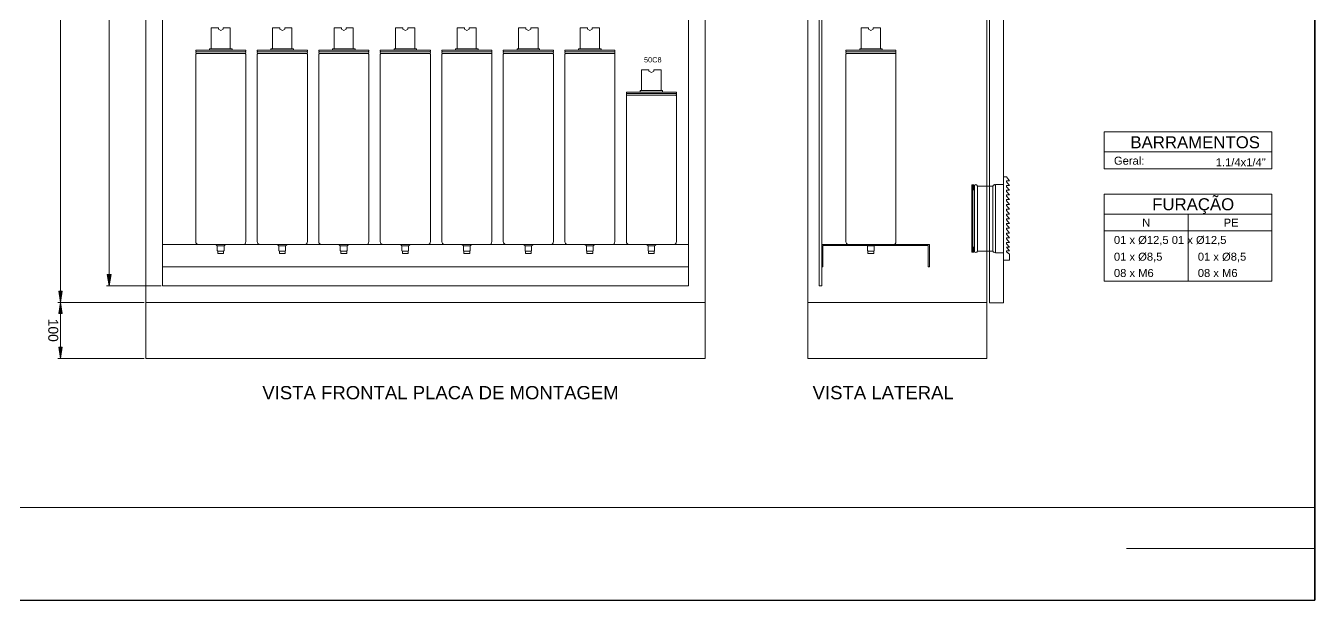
# Model space of a CAD drawing. Header units: millimetres. Extents: x 1004 to 59588, y 686 to 38112.
# Drawn here: x 17035 to 19613, y 921 to 2071 of the extents above; entities that cross this region are included whole.
import ezdxf

# ---------------------------------------------------------------- set-up
doc = ezdxf.new("R2010")
doc.units = ezdxf.units.MM
doc.layers.add('PDF14_Geometry', color=7, linetype='Continuous')
doc.layers.add('PDF14_Text', color=7, linetype='Continuous')
doc.styles.add('PDF Arial', font='arial.ttf')

msp = doc.modelspace()

# ---------------------------------------------------------------- hatches: boundary and pattern name
at = {"layer": 'PDF14_Geometry', "transparency": 33554559}
for points in [[(17197.9, 1572.81), (17205.55, 1572.81), (17202.02, 1550.46), (17202.02, 1550.46)], [(17100.84, 1539.28), (17107.9, 1539.28), (17104.37, 1516.93), (17104.37, 1516.93)], [(17100.84, 1494.58), (17107.9, 1494.58), (17104.37, 1516.93), (17104.37, 1516.93)], [(17100.84, 1427.52), (17107.9, 1427.52), (17104.37, 1405.17), (17104.37, 1405.17)]]:
    msp.add_hatch(color=256, dxfattribs=at).paths.add_polyline_path(points)

# ---------------------------------------------------------------- linework, layer by layer
at = {"layer": 'PDF14_Geometry', "lineweight": 25}
for points in [[(19612.02, 3680.46), (15597.32, 3680.46), (15597.32, 921.05), (19612.02, 921.05)], [(19612.02, 921.05), (19612.02, 3680.46)]]:
    msp.add_lwpolyline(points, close=True, dxfattribs=at)
at = {"layer": 'PDF14_Geometry', "lineweight": 0}
for points in [[(17104.37, 3171.64), (17104.37, 1539.28)], [(17274.96, 1706.93), (17274.96, 1516.93), (17274.96, 3193.99), (18393.2, 3193.99), (18393.2, 1516.93), (17274.96, 1516.93), (18393.2, 1516.93), (17274.96, 1516.93), (17274.96, 3193.99), (18393.2, 3193.99), (18393.2, 1516.93), (18393.2, 1405.17), (17274.96, 1405.17), (17274.96, 1516.93), (17274.96, 1405.17)], [(17202.02, 3138.11), (17202.02, 1572.81)], [(17405.55, 2024.58), (17405.55, 2066.93), (17420.26, 2066.93), (17420.26, 2063.99), (17424.96, 2061.05), (17429.67, 2063.99), (17429.67, 2066.93), (17443.79, 2066.93), (17443.79, 2024.58)], [(17528.49, 2024.58), (17528.49, 2066.93), (17543.2, 2066.93), (17543.2, 2063.99), (17547.9, 2061.05), (17552.61, 2063.99), (17552.61, 2066.93), (17566.73, 2066.93), (17566.73, 2024.58)], [(17651.43, 2024.58), (17651.43, 2066.93), (17666.14, 2066.93), (17666.14, 2063.99), (17670.84, 2061.05), (17675.55, 2063.99), (17675.55, 2066.93), (17689.67, 2066.93), (17689.67, 2024.58)], [(17774.37, 2024.58), (17774.37, 2066.93), (17789.08, 2066.93), (17789.08, 2063.99), (17793.79, 2061.05), (17798.49, 2063.99), (17798.49, 2066.93), (17812.61, 2066.93), (17812.61, 2024.58)], [(17897.32, 2024.58), (17897.32, 2066.93), (17912.02, 2066.93), (17912.02, 2063.99), (17916.73, 2061.05), (17921.43, 2063.99), (17921.43, 2066.93), (17935.55, 2066.93), (17935.55, 2024.58)], [(18020.26, 2024.58), (18020.26, 2066.93), (18034.96, 2066.93), (18034.96, 2063.99), (18039.67, 2061.05), (18044.37, 2063.99), (18044.37, 2066.93), (18059.08, 2066.93), (18059.08, 2024.58)], [(18143.2, 2024.58), (18143.2, 2066.93), (18157.9, 2066.93), (18157.9, 2063.99), (18162.61, 2061.05), (18167.32, 2063.99), (18167.32, 2066.93), (18182.02, 2066.93), (18182.02, 2024.58)], [(18704.96, 2024.58), (18704.96, 2066.93), (18719.67, 2066.93), (18719.67, 2063.99), (18724.37, 2061.05), (18729.08, 2063.99), (18729.08, 2066.93), (18743.79, 2066.93), (18743.79, 2024.58)], [(17374.96, 2021.05), (17374.96, 2019.87)], [(17374.96, 2017.52), (17374.96, 2016.34)], [(17374.96, 2013.99), (17374.96, 1638.7)], [(17376.14, 2022.23), (17473.79, 2022.23)], [(17376.14, 2015.17), (17473.79, 2015.17)], [(17402.02, 2022.23), (17402.02, 2024.58), (17447.32, 2024.58), (17447.32, 2022.23)], [(17473.79, 2022.23), (17473.79, 2022.23)], [(17473.79, 2018.7), (17473.79, 2018.7)], [(17473.79, 2015.17), (17473.79, 2015.17)], [(17474.96, 2021.05), (17474.96, 2019.87)], [(17474.96, 2017.52), (17474.96, 2016.34)], [(17474.96, 2013.99), (17474.96, 1638.7)], [(17497.9, 2021.05), (17497.9, 2019.87)], [(17497.9, 2017.52), (17497.9, 2016.34)], [(17497.9, 2013.99), (17497.9, 1638.7)], [(17499.08, 2022.23), (17596.73, 2022.23)], [(17499.08, 2015.17), (17596.73, 2015.17)], [(17524.96, 2022.23), (17524.96, 2024.58), (17570.26, 2024.58), (17570.26, 2022.23)], [(17596.73, 2022.23), (17596.73, 2022.23)], [(17596.73, 2018.7), (17596.73, 2018.7)], [(17596.73, 2015.17), (17596.73, 2015.17)], [(17597.9, 2021.05), (17597.9, 2019.87)], [(17597.9, 2017.52), (17597.9, 2016.34)], [(17597.9, 2013.99), (17597.9, 1638.7)], [(17620.84, 2021.05), (17620.84, 2019.87)], [(17620.84, 2017.52), (17620.84, 2016.34)], [(17620.84, 2013.99), (17620.84, 1638.7)], [(17622.02, 2022.23), (17719.67, 2022.23)], [(17622.02, 2015.17), (17719.67, 2015.17)], [(17647.9, 2022.23), (17647.9, 2024.58), (17693.2, 2024.58), (17693.2, 2022.23)], [(17719.67, 2022.23), (17719.67, 2022.23)], [(17719.67, 2018.7), (17719.67, 2018.7)], [(17719.67, 2015.17), (17719.67, 2015.17)], [(17720.84, 2021.05), (17720.84, 2019.87)], [(17720.84, 2017.52), (17720.84, 2016.34)], [(17720.84, 2013.99), (17720.84, 1638.7)], [(17743.79, 2021.05), (17743.79, 2019.87)], [(17743.79, 2017.52), (17743.79, 2016.34)], [(17743.79, 2013.99), (17743.79, 1638.7)], [(17744.96, 2022.23), (17842.61, 2022.23)], [(17744.96, 2015.17), (17842.61, 2015.17)], [(17771.43, 2022.23), (17771.43, 2024.58), (17816.14, 2024.58), (17816.14, 2022.23)], [(17842.61, 2022.23), (17842.61, 2022.23)], [(17842.61, 2018.7), (17842.61, 2018.7)], [(17842.61, 2015.17), (17842.61, 2015.17)], [(17843.79, 2021.05), (17843.79, 2019.87)], [(17843.79, 2017.52), (17843.79, 2016.34)], [(17843.79, 2013.99), (17843.79, 1638.7)], [(17866.73, 2021.05), (17866.73, 2019.87)], [(17866.73, 2017.52), (17866.73, 2016.34)], [(17866.73, 2013.99), (17866.73, 1638.7)], [(17867.9, 2022.23), (17965.55, 2022.23)], [(17867.9, 2015.17), (17965.55, 2015.17)], [(17894.37, 2022.23), (17894.37, 2024.58), (17939.08, 2024.58), (17939.08, 2022.23)], [(17965.55, 2022.23), (17965.55, 2022.23)], [(17965.55, 2018.7), (17965.55, 2018.7)], [(17965.55, 2015.17), (17965.55, 2015.17)], [(17966.73, 2021.05), (17966.73, 2019.87)], [(17966.73, 2017.52), (17966.73, 2016.34)], [(17966.73, 2013.99), (17966.73, 1638.7)], [(17989.67, 2021.05), (17989.67, 2019.87)], [(17989.67, 2017.52), (17989.67, 2016.34)], [(17989.67, 2013.99), (17989.67, 1638.7)], [(17990.84, 2022.23), (18088.49, 2022.23)], [(17990.84, 2015.17), (18088.49, 2015.17)], [(18017.32, 2022.23), (18017.32, 2024.58), (18062.02, 2024.58), (18062.02, 2022.23)], [(18088.49, 2022.23), (18088.49, 2022.23)], [(18088.49, 2018.7), (18088.49, 2018.7)], [(18088.49, 2015.17), (18088.49, 2015.17)], [(18089.67, 2021.05), (18089.67, 2019.87)], [(18089.67, 2017.52), (18089.67, 2016.34)], [(18089.67, 2013.99), (18089.67, 1638.7)], [(18112.61, 2021.05), (18112.61, 2019.87)], [(18112.61, 2017.52), (18112.61, 2016.34)], [(18112.61, 2013.99), (18112.61, 1638.7)], [(18113.79, 2022.23), (18211.43, 2022.23)], [(18113.79, 2015.17), (18211.43, 2015.17)], [(18140.26, 2022.23), (18140.26, 2024.58), (18184.96, 2024.58), (18184.96, 2022.23)], [(18211.43, 2022.23), (18211.43, 2022.23)], [(18211.43, 2018.7), (18211.43, 2018.7)], [(18211.43, 2015.17), (18211.43, 2015.17)], [(18212.61, 2021.05), (18212.61, 2019.87)], [(18212.61, 2017.52), (18212.61, 2016.34)], [(18212.61, 2013.99), (18212.61, 1638.7)], [(18674.37, 2021.05), (18674.37, 2019.87)], [(18674.37, 2017.52), (18674.37, 2016.34)], [(18674.37, 2013.99), (18674.37, 1638.7)], [(18675.55, 2022.23), (18773.2, 2022.23)], [(18675.55, 2015.17), (18773.2, 2015.17)], [(18702.02, 2022.23), (18702.02, 2024.58), (18746.73, 2024.58), (18746.73, 2022.23)], [(18773.2, 2022.23), (18773.2, 2022.23)], [(18773.2, 2018.7), (18773.2, 2018.7)], [(18773.2, 2015.17), (18773.2, 2015.17)], [(18774.37, 2021.05), (18774.37, 2019.87)], [(18774.37, 2017.52), (18774.37, 2016.34)], [(18774.37, 2013.99), (18774.37, 1638.7)], [(18266.14, 1941.05), (18266.14, 1982.81), (18280.84, 1982.81), (18280.84, 1979.87), (18285.55, 1977.52), (18290.26, 1979.87), (18290.26, 1982.81), (18304.96, 1982.81), (18304.96, 1941.05)], [(18235.55, 1936.93), (18235.55, 1935.75)], [(18235.55, 1933.99), (18235.55, 1932.81)], [(18236.73, 1938.11), (18334.37, 1938.11)], [(18263.2, 1938.11), (18263.2, 1941.05), (18307.9, 1941.05), (18307.9, 1938.11)], [(18334.37, 1938.11), (18334.37, 1938.11)], [(18334.37, 1935.17), (18334.37, 1935.17)], [(18335.55, 1936.93), (18335.55, 1935.75)], [(18335.55, 1933.99), (18335.55, 1932.81)], [(18235.55, 1930.46), (18235.55, 1638.7)], [(18236.73, 1931.64), (18334.37, 1931.64)], [(18334.37, 1931.64), (18334.37, 1931.64)], [(18335.55, 1930.46), (18335.55, 1638.7)], [(19526.14, 1818.11), (19526.14, 1858.7), (19190.84, 1858.7), (19190.84, 1818.11), (19190.84, 1784.58)], [(18989.67, 1616.34), (18973.79, 1616.34), (18973.79, 1753.4), (18989.67, 1753.4)], [(18973.79, 1753.4), (18973.79, 1752.23)], [(18931.43, 1749.87), (18931.43, 1619.87)], [(18931.43, 1749.87), (18931.43, 1749.87)], [(18968.49, 1749.87), (18968.49, 1749.87)], [(19526.14, 1693.99), (19190.84, 1693.99), (19190.84, 1733.99), (19526.14, 1733.99), (19526.14, 1693.99), (19526.14, 1559.28)], [(19190.84, 1660.46), (19190.84, 1693.99), (19190.84, 1559.28), (19190.84, 1593.4), (19190.84, 1660.46), (19358.49, 1660.46), (19526.14, 1660.46)], [(17308.49, 1632.81), (18359.67, 1632.81)], [(17380.26, 1632.81), (17469.67, 1632.81)], [(17414.96, 1632.81), (17417.9, 1630.46)], [(17431.43, 1621.05), (17431.43, 1630.46), (17417.9, 1630.46), (17417.9, 1621.05)], [(17431.43, 1630.46), (17434.37, 1632.81)], [(17474.96, 1638.7), (17474.96, 1638.7)], [(17503.2, 1632.81), (17592.61, 1632.81)], [(17537.9, 1632.81), (17540.84, 1630.46)], [(17554.37, 1621.05), (17554.37, 1630.46), (17540.84, 1630.46), (17540.84, 1621.05)], [(17554.37, 1630.46), (17557.9, 1632.81)], [(17597.9, 1638.7), (17597.9, 1638.7)], [(17626.14, 1632.81), (17715.55, 1632.81)], [(17660.84, 1632.81), (17663.79, 1630.46)], [(17677.32, 1621.05), (17677.32, 1630.46), (17663.79, 1630.46), (17663.79, 1621.05)], [(17677.32, 1630.46), (17680.84, 1632.81)], [(17720.84, 1638.7), (17720.84, 1638.7)], [(17749.08, 1632.81), (17838.49, 1632.81)], [(17749.08, 1632.81), (17749.08, 1632.81)], [(17783.79, 1632.81), (17786.73, 1630.46)], [(17800.26, 1621.05), (17800.26, 1630.46), (17786.73, 1630.46), (17786.73, 1621.05)], [(17800.26, 1630.46), (17803.79, 1632.81)], [(17843.79, 1638.7), (17843.79, 1638.7)], [(17872.02, 1632.81), (17961.43, 1632.81)], [(17872.02, 1632.81), (17872.02, 1632.81)], [(17906.73, 1632.81), (17910.26, 1630.46)], [(17923.2, 1621.05), (17923.2, 1630.46), (17910.26, 1630.46), (17910.26, 1621.05)], [(17923.2, 1630.46), (17926.73, 1632.81)], [(17966.73, 1638.7), (17966.73, 1638.7)], [(17994.96, 1632.81), (18084.37, 1632.81)], [(17994.96, 1632.81), (17994.96, 1632.81)], [(18029.67, 1632.81), (18033.2, 1630.46)], [(18046.14, 1621.05), (18046.14, 1630.46), (18033.2, 1630.46), (18033.2, 1621.05)], [(18046.14, 1630.46), (18049.67, 1632.81)], [(18089.67, 1638.7), (18089.67, 1638.7)], [(18117.9, 1632.81), (18207.32, 1632.81)], [(18117.9, 1632.81), (18117.9, 1632.81)], [(18152.61, 1632.81), (18156.14, 1630.46)], [(18169.08, 1621.05), (18169.08, 1630.46), (18156.14, 1630.46), (18156.14, 1621.05)], [(18169.08, 1630.46), (18172.61, 1632.81)], [(18212.61, 1638.7), (18212.61, 1638.7)], [(18240.84, 1632.81), (18330.26, 1632.81)], [(18240.84, 1632.81), (18240.84, 1632.81)], [(18275.55, 1632.81), (18279.08, 1630.46)], [(18292.02, 1621.05), (18292.02, 1630.46), (18279.08, 1630.46), (18279.08, 1621.05)], [(18292.02, 1630.46), (18295.55, 1632.81)], [(18335.55, 1638.7), (18335.55, 1638.7)], [(18679.67, 1632.81), (18769.08, 1632.81)], [(18679.67, 1632.81), (18679.67, 1632.81)], [(18714.37, 1632.81), (18717.9, 1630.46)], [(18730.84, 1621.05), (18730.84, 1630.46), (18717.9, 1630.46), (18717.9, 1621.05)], [(18727.9, 1632.81), (18817.32, 1632.81)], [(18730.84, 1630.46), (18734.37, 1632.81)], [(18774.37, 1638.7), (18774.37, 1638.7)], [(17553.2, 1619.87), (17542.02, 1619.87), (17542.02, 1615.17), (17553.79, 1615.17), (17553.79, 1619.87)], [(17676.14, 1619.87), (17664.96, 1619.87), (17664.96, 1615.17), (17676.73, 1615.17), (17676.73, 1619.87)], [(17799.08, 1619.87), (17787.9, 1619.87), (17787.9, 1615.17), (17799.67, 1615.17), (17799.67, 1619.87)], [(17922.02, 1619.87), (17910.84, 1619.87), (17910.84, 1615.17), (17922.61, 1615.17), (17922.61, 1619.87)], [(18044.96, 1619.87), (18033.79, 1619.87), (18033.79, 1615.17), (18045.55, 1615.17), (18045.55, 1619.87)], [(18167.9, 1619.87), (18156.73, 1619.87), (18156.73, 1615.17), (18168.49, 1615.17), (18168.49, 1619.87)], [(18279.67, 1619.87), (18279.67, 1615.17), (18291.43, 1615.17), (18291.43, 1619.87), (18280.26, 1619.87)], [(18729.67, 1619.87), (18718.49, 1619.87), (18718.49, 1615.17), (18730.26, 1615.17), (18730.26, 1619.87)], [(17308.49, 1588.11), (18359.67, 1588.11)], [(17196.14, 1550.46), (17305.55, 1550.46)], [(17104.37, 1494.58), (17104.37, 1427.52)], [(17099.08, 1405.17), (17272.02, 1405.17)]]:
    msp.add_lwpolyline(points, dxfattribs=at)
for points in [[(18956.14, 3193.99), (18598.49, 3193.99), (18598.49, 1516.93), (18956.14, 1516.93)], [(18989.67, 3193.99), (18961.43, 3193.99), (18961.43, 1516.34), (18989.67, 1516.34)], [(17308.49, 1550.46), (17308.49, 3160.46), (18359.67, 3160.46), (18359.67, 1550.46)], [(18626.14, 1550.46), (18626.14, 3160.46), (18620.84, 3160.46), (18620.84, 1550.46)], [(17473.79, 2018.7), (17376.14, 2018.7)], [(17596.73, 2018.7), (17499.08, 2018.7)], [(17719.67, 2018.7), (17622.02, 2018.7)], [(17842.61, 2018.7), (17744.96, 2018.7)], [(17965.55, 2018.7), (17867.9, 2018.7)], [(18088.49, 2018.7), (17990.84, 2018.7)], [(18211.43, 2018.7), (18113.79, 2018.7)], [(18773.2, 2018.7), (18675.55, 2018.7)], [(18334.37, 1935.17), (18236.73, 1935.17)], [(19190.84, 1784.58), (19526.14, 1784.58), (19526.14, 1818.11), (19190.84, 1818.11)], [(18995.55, 1663.4), (19001.43, 1655.75), (18995.55, 1655.75), (18995.55, 1653.99), (19001.43, 1646.34), (18995.55, 1646.34), (18995.55, 1644.58), (19001.43, 1636.93), (18995.55, 1636.93), (18995.55, 1634.58), (19001.43, 1627.52), (18995.55, 1627.52), (19001.43, 1620.46), (18995.55, 1620.46), (18995.55, 1618.11), (19001.43, 1613.4), (19001.43, 1601.64), (18989.67, 1601.64), (18989.67, 1768.11), (18995.55, 1768.11), (19001.43, 1760.46), (18995.55, 1760.46), (18995.55, 1758.11), (19001.43, 1751.05), (18995.55, 1751.05), (18995.55, 1748.7), (19001.43, 1741.64), (18995.55, 1741.64), (18995.55, 1739.28), (19001.43, 1732.23), (18995.55, 1732.23), (18995.55, 1729.87), (19001.43, 1722.81), (18995.55, 1722.81), (18995.55, 1720.46), (19001.43, 1712.81), (18995.55, 1712.81), (18995.55, 1711.05), (19001.43, 1703.4), (18995.55, 1703.4), (18995.55, 1701.05), (19001.43, 1693.99), (18995.55, 1693.99), (18995.55, 1691.64), (19001.43, 1684.58), (18995.55, 1684.58), (18995.55, 1682.23), (19001.43, 1675.17), (18995.55, 1675.17), (18995.55, 1672.81), (19001.43, 1665.75), (18995.55, 1665.75)], [(18926.14, 1617.52), (18927.9, 1617.52), (18927.9, 1752.23), (18926.14, 1752.23)], [(18928.49, 1742.23), (18930.26, 1742.23), (18930.26, 1752.23), (18928.49, 1752.23)], [(18968.49, 1619.87), (18937.32, 1619.87), (18937.32, 1749.87), (18968.49, 1749.87)], [(19190.84, 1559.28), (19358.49, 1559.28), (19358.49, 1693.99), (19190.84, 1693.99)], [(19358.49, 1559.28), (19526.14, 1559.28), (19526.14, 1693.99), (19358.49, 1693.99)], [(18628.49, 1588.11), (18626.14, 1588.11), (18626.14, 1632.81), (18841.43, 1632.81), (18841.43, 1588.11), (18839.08, 1588.11), (18839.08, 1631.05), (18628.49, 1631.05)], [(18928.49, 1617.52), (18930.26, 1617.52), (18930.26, 1627.52), (18928.49, 1627.52)], [(17430.26, 1615.17), (17430.26, 1619.87), (17419.08, 1619.87), (17419.08, 1615.17)], [(17202.02, 1550.46), (17197.9, 1572.81), (17205.55, 1572.81)], [(17104.37, 1516.93), (17100.84, 1539.28), (17107.9, 1539.28)], [(17272.02, 1516.93), (17099.08, 1516.93)], [(17100.84, 1494.58), (17107.9, 1494.58), (17104.37, 1516.93)], [(18956.14, 1405.17), (18598.49, 1405.17), (18598.49, 1516.93), (18956.14, 1516.93)], [(17104.37, 1405.17), (17100.84, 1427.52), (17107.9, 1427.52)]]:
    msp.add_lwpolyline(points, close=True, dxfattribs=at)
at = {"layer": 'PDF14_Geometry', "lineweight": 9}
for points in [[(15597.32, 1106.34), (19612.61, 1106.34)], [(19235.55, 1024.58), (19610.84, 1024.58)]]:
    msp.add_lwpolyline(points, dxfattribs=at)
at = {"layer": 'PDF14_Geometry', "lineweight": 25}
msp.add_lwpolyline([(15597.32, 921.05), (19612.02, 921.05)], dxfattribs=at)
msp.add_lwpolyline([(15597.32, 921.05), (19612.02, 921.05)], dxfattribs=at)
at = {"layer": 'PDF14_Geometry', "lineweight": 0}
for points in [[(17376.14, 2022.23), (17375.55, 2022.23), (17374.96, 2021.64), (17374.96, 2021.05)], [(17374.96, 2019.87), (17374.96, 2019.28), (17375.55, 2018.7), (17376.14, 2018.7)], [(17376.14, 2018.7), (17375.55, 2018.7), (17374.96, 2018.11), (17374.96, 2017.52)], [(17374.96, 2016.34), (17374.96, 2015.75), (17375.55, 2015.17), (17376.14, 2015.17)], [(17376.14, 2015.17), (17375.55, 2015.17), (17374.96, 2014.58), (17374.96, 2013.99)], [(17474.96, 2021.05), (17474.96, 2021.64), (17474.37, 2022.23), (17473.79, 2022.23)], [(17473.79, 2018.7), (17474.37, 2018.7), (17474.96, 2019.28), (17474.96, 2019.87)], [(17474.96, 2017.52), (17474.96, 2018.11), (17474.37, 2018.7), (17473.79, 2018.7)], [(17473.79, 2015.17), (17474.37, 2015.17), (17474.96, 2015.75), (17474.96, 2016.34)], [(17474.96, 2013.99), (17474.96, 2014.58), (17474.37, 2015.17), (17473.79, 2015.17)], [(17499.08, 2022.23), (17498.49, 2022.23), (17497.9, 2021.64), (17497.9, 2021.05)], [(17497.9, 2019.87), (17497.9, 2019.28), (17498.49, 2018.7), (17499.08, 2018.7)], [(17499.08, 2018.7), (17498.49, 2018.7), (17497.9, 2018.11), (17497.9, 2017.52)], [(17497.9, 2016.34), (17497.9, 2015.75), (17498.49, 2015.17), (17499.08, 2015.17)], [(17499.08, 2015.17), (17498.49, 2015.17), (17497.9, 2014.58), (17497.9, 2013.99)], [(17597.9, 2021.05), (17597.9, 2021.64), (17597.32, 2022.23), (17596.73, 2022.23)], [(17596.73, 2018.7), (17597.32, 2018.7), (17597.9, 2019.28), (17597.9, 2019.87)], [(17597.9, 2017.52), (17597.9, 2018.11), (17597.32, 2018.7), (17596.73, 2018.7)], [(17596.73, 2015.17), (17597.32, 2015.17), (17597.9, 2015.75), (17597.9, 2016.34)], [(17597.9, 2013.99), (17597.9, 2014.58), (17597.32, 2015.17), (17596.73, 2015.17)], [(17622.02, 2022.23), (17621.43, 2022.23), (17620.84, 2021.64), (17620.84, 2021.05)], [(17620.84, 2019.87), (17620.84, 2019.28), (17621.43, 2018.7), (17622.02, 2018.7)], [(17622.02, 2018.7), (17621.43, 2018.7), (17620.84, 2018.11), (17620.84, 2017.52)], [(17620.84, 2016.34), (17620.84, 2015.75), (17621.43, 2015.17), (17622.02, 2015.17)], [(17622.02, 2015.17), (17621.43, 2015.17), (17620.84, 2014.58), (17620.84, 2013.99)], [(17720.84, 2021.05), (17720.84, 2021.64), (17720.26, 2022.23), (17719.67, 2022.23)], [(17719.67, 2018.7), (17720.26, 2018.7), (17720.84, 2019.28), (17720.84, 2019.87)], [(17720.84, 2017.52), (17720.84, 2018.11), (17720.26, 2018.7), (17719.67, 2018.7)], [(17719.67, 2015.17), (17720.26, 2015.17), (17720.84, 2015.75), (17720.84, 2016.34)], [(17720.84, 2013.99), (17720.84, 2014.58), (17720.26, 2015.17), (17719.67, 2015.17)], [(17744.96, 2022.23), (17744.37, 2022.23), (17743.79, 2021.64), (17743.79, 2021.05)], [(17743.79, 2019.87), (17743.79, 2019.28), (17744.37, 2018.7), (17744.96, 2018.7)], [(17744.96, 2018.7), (17744.37, 2018.7), (17743.79, 2018.11), (17743.79, 2017.52)], [(17743.79, 2016.34), (17743.79, 2015.75), (17744.37, 2015.17), (17744.96, 2015.17)], [(17744.96, 2015.17), (17744.37, 2015.17), (17743.79, 2014.58), (17743.79, 2013.99)], [(17843.79, 2021.05), (17843.79, 2021.64), (17843.2, 2022.23), (17842.61, 2022.23)], [(17842.61, 2018.7), (17843.2, 2018.7), (17843.79, 2019.28), (17843.79, 2019.87)], [(17843.79, 2017.52), (17843.79, 2018.11), (17843.2, 2018.7), (17842.61, 2018.7)], [(17842.61, 2015.17), (17843.2, 2015.17), (17843.79, 2015.75), (17843.79, 2016.34)], [(17843.79, 2013.99), (17843.79, 2014.58), (17843.2, 2015.17), (17842.61, 2015.17)], [(17867.9, 2022.23), (17867.32, 2022.23), (17866.73, 2021.64), (17866.73, 2021.05)], [(17866.73, 2019.87), (17866.73, 2019.28), (17867.32, 2018.7), (17867.9, 2018.7)], [(17867.9, 2018.7), (17867.32, 2018.7), (17866.73, 2018.11), (17866.73, 2017.52)], [(17866.73, 2016.34), (17866.73, 2015.75), (17867.32, 2015.17), (17867.9, 2015.17)], [(17867.9, 2015.17), (17867.32, 2015.17), (17866.73, 2014.58), (17866.73, 2013.99)], [(17966.73, 2021.05), (17966.73, 2021.64), (17966.14, 2022.23), (17965.55, 2022.23)], [(17965.55, 2018.7), (17966.14, 2018.7), (17966.73, 2019.28), (17966.73, 2019.87)], [(17966.73, 2017.52), (17966.73, 2018.11), (17966.14, 2018.7), (17965.55, 2018.7)], [(17965.55, 2015.17), (17966.14, 2015.17), (17966.73, 2015.75), (17966.73, 2016.34)], [(17966.73, 2013.99), (17966.73, 2014.58), (17966.14, 2015.17), (17965.55, 2015.17)], [(17990.84, 2022.23), (17990.26, 2022.23), (17989.67, 2021.64), (17989.67, 2021.05)], [(17989.67, 2019.87), (17989.67, 2019.28), (17990.26, 2018.7), (17990.84, 2018.7)], [(17990.84, 2018.7), (17990.26, 2018.7), (17989.67, 2018.11), (17989.67, 2017.52)], [(17989.67, 2016.34), (17989.67, 2015.75), (17990.26, 2015.17), (17990.84, 2015.17)], [(17990.84, 2015.17), (17990.26, 2015.17), (17989.67, 2014.58), (17989.67, 2013.99)], [(18089.67, 2021.05), (18089.67, 2021.64), (18089.08, 2022.23), (18088.49, 2022.23)], [(18088.49, 2018.7), (18089.08, 2018.7), (18089.67, 2019.28), (18089.67, 2019.87)], [(18089.67, 2017.52), (18089.67, 2018.11), (18089.08, 2018.7), (18088.49, 2018.7)], [(18088.49, 2015.17), (18089.08, 2015.17), (18089.67, 2015.75), (18089.67, 2016.34)], [(18089.67, 2013.99), (18089.67, 2014.58), (18089.08, 2015.17), (18088.49, 2015.17)], [(18113.79, 2022.23), (18113.2, 2022.23), (18112.61, 2021.64), (18112.61, 2021.05)], [(18112.61, 2019.87), (18112.61, 2019.28), (18113.2, 2018.7), (18113.79, 2018.7)], [(18113.79, 2018.7), (18113.2, 2018.7), (18112.61, 2018.11), (18112.61, 2017.52)], [(18112.61, 2016.34), (18112.61, 2015.75), (18113.2, 2015.17), (18113.79, 2015.17)], [(18113.79, 2015.17), (18113.2, 2015.17), (18112.61, 2014.58), (18112.61, 2013.99)], [(18212.61, 2021.05), (18212.61, 2021.64), (18212.02, 2022.23), (18211.43, 2022.23)], [(18211.43, 2018.7), (18212.02, 2018.7), (18212.61, 2019.28), (18212.61, 2019.87)], [(18212.61, 2017.52), (18212.61, 2018.11), (18212.02, 2018.7), (18211.43, 2018.7)], [(18211.43, 2015.17), (18212.02, 2015.17), (18212.61, 2015.75), (18212.61, 2016.34)], [(18212.61, 2013.99), (18212.61, 2014.58), (18212.02, 2015.17), (18211.43, 2015.17)], [(18675.55, 2022.23), (18674.96, 2022.23), (18674.37, 2021.64), (18674.37, 2021.05)], [(18674.37, 2019.87), (18674.37, 2019.28), (18674.96, 2018.7), (18675.55, 2018.7)], [(18675.55, 2018.7), (18674.96, 2018.7), (18674.37, 2018.11), (18674.37, 2017.52)], [(18674.37, 2016.34), (18674.37, 2015.75), (18674.96, 2015.17), (18675.55, 2015.17)], [(18675.55, 2015.17), (18674.96, 2015.17), (18674.37, 2014.58), (18674.37, 2013.99)], [(18774.37, 2021.05), (18774.37, 2021.64), (18773.79, 2022.23), (18773.2, 2022.23)], [(18773.2, 2018.7), (18773.79, 2018.7), (18774.37, 2019.28), (18774.37, 2019.87)], [(18774.37, 2017.52), (18774.37, 2018.11), (18773.79, 2018.7), (18773.2, 2018.7)], [(18773.2, 2015.17), (18773.79, 2015.17), (18774.37, 2015.75), (18774.37, 2016.34)], [(18774.37, 2013.99), (18774.37, 2014.58), (18773.79, 2015.17), (18773.2, 2015.17)], [(18236.73, 1938.11), (18236.14, 1938.11), (18235.55, 1937.52), (18235.55, 1936.93)], [(18235.55, 1935.75), (18235.55, 1935.17), (18236.14, 1935.17), (18236.73, 1935.17)], [(18236.73, 1935.17), (18236.14, 1935.17), (18235.55, 1934.58), (18235.55, 1933.99)], [(18335.55, 1936.93), (18335.55, 1937.52), (18334.96, 1938.11), (18334.37, 1938.11)], [(18334.37, 1935.17), (18334.96, 1935.17), (18335.55, 1935.17), (18335.55, 1935.75)], [(18335.55, 1933.99), (18335.55, 1934.58), (18334.96, 1935.17), (18334.37, 1935.17)], [(18235.55, 1932.81), (18235.55, 1932.23), (18236.14, 1931.64), (18236.73, 1931.64)], [(18236.73, 1931.64), (18236.14, 1931.64), (18235.55, 1931.05), (18235.55, 1930.46)], [(18334.37, 1931.64), (18334.96, 1931.64), (18335.55, 1932.23), (18335.55, 1932.81)], [(18335.55, 1930.46), (18335.55, 1931.05), (18334.96, 1931.64), (18334.37, 1931.64)], [(18934.37, 1752.81), (18932.61, 1752.81), (18931.43, 1751.64), (18931.43, 1749.87)], [(18937.32, 1749.87), (18937.32, 1751.64), (18936.14, 1752.81), (18934.37, 1752.81)], [(18971.43, 1752.81), (18969.67, 1752.81), (18968.49, 1751.64), (18968.49, 1749.87)], [(18973.79, 1749.87), (18973.79, 1751.64), (18972.61, 1752.81), (18971.43, 1752.81)], [(17374.96, 1638.7), (17374.37, 1635.75), (17376.73, 1633.4), (17379.67, 1632.81)], [(17379.67, 1632.81), (17380.26, 1632.81), (17380.26, 1632.81), (17380.26, 1632.81)], [(17469.67, 1632.81), (17472.61, 1632.81), (17474.96, 1635.75), (17474.96, 1638.7)], [(17497.9, 1638.7), (17497.9, 1635.75), (17499.67, 1633.4), (17502.61, 1632.81)], [(17502.61, 1632.81), (17503.2, 1632.81), (17503.2, 1632.81), (17503.2, 1632.81)], [(17592.61, 1632.81), (17595.55, 1632.81), (17597.9, 1635.75), (17597.9, 1638.7)], [(17620.84, 1638.7), (17620.84, 1635.75), (17622.61, 1633.4), (17625.55, 1632.81)], [(17625.55, 1632.81), (17626.14, 1632.81), (17626.14, 1632.81), (17626.14, 1632.81)], [(17715.55, 1632.81), (17718.49, 1632.81), (17720.84, 1635.75), (17720.84, 1638.7)], [(17743.79, 1638.7), (17743.79, 1635.75), (17745.55, 1633.4), (17749.08, 1632.81)], [(17838.49, 1632.81), (17841.43, 1632.81), (17843.79, 1635.75), (17843.79, 1638.7)], [(17866.73, 1638.7), (17866.73, 1635.75), (17869.08, 1633.4), (17872.02, 1632.81)], [(17961.43, 1632.81), (17964.37, 1632.81), (17966.73, 1635.75), (17966.73, 1638.7)], [(17989.67, 1638.7), (17989.67, 1635.75), (17992.02, 1633.4), (17994.96, 1632.81)], [(18084.37, 1632.81), (18087.32, 1632.81), (18089.67, 1635.75), (18089.67, 1638.7)], [(18112.61, 1638.7), (18112.61, 1635.75), (18114.96, 1633.4), (18117.9, 1632.81)], [(18207.32, 1632.81), (18210.26, 1632.81), (18212.61, 1635.75), (18212.61, 1638.7)], [(18235.55, 1638.7), (18235.55, 1635.75), (18237.9, 1633.4), (18240.84, 1632.81)], [(18330.26, 1632.81), (18333.2, 1632.81), (18335.55, 1635.75), (18335.55, 1638.7)], [(18674.37, 1638.7), (18674.37, 1635.75), (18676.73, 1633.4), (18679.67, 1632.81)], [(18769.08, 1632.81), (18772.02, 1632.81), (18774.37, 1635.75), (18774.37, 1638.7)], [(17417.9, 1621.05), (17417.9, 1620.46), (17418.49, 1619.87), (17419.08, 1619.87)], [(17430.26, 1619.87), (17430.84, 1619.87), (17431.43, 1620.46), (17431.43, 1621.05)], [(17540.84, 1621.05), (17540.84, 1620.46), (17541.43, 1619.87), (17542.02, 1619.87)], [(17553.2, 1619.87), (17553.79, 1619.87), (17554.37, 1620.46), (17554.37, 1621.05)], [(17663.79, 1621.05), (17663.79, 1620.46), (17664.37, 1619.87), (17664.96, 1619.87)], [(17676.14, 1619.87), (17676.73, 1619.87), (17677.32, 1620.46), (17677.32, 1621.05)], [(17786.73, 1621.05), (17786.73, 1620.46), (17787.32, 1619.87), (17787.9, 1619.87)], [(17799.08, 1619.87), (17799.67, 1619.87), (17800.26, 1620.46), (17800.26, 1621.05)], [(17910.26, 1621.05), (17910.26, 1620.46), (17910.26, 1619.87), (17910.84, 1619.87)], [(17922.02, 1619.87), (17922.61, 1619.87), (17923.2, 1620.46), (17923.2, 1621.05)], [(18033.2, 1621.05), (18033.2, 1620.46), (18033.2, 1619.87), (18033.79, 1619.87)], [(18044.96, 1619.87), (18045.55, 1619.87), (18046.14, 1620.46), (18046.14, 1621.05)], [(18156.14, 1621.05), (18156.14, 1620.46), (18156.14, 1619.87), (18156.73, 1619.87)], [(18167.9, 1619.87), (18169.08, 1619.87), (18169.08, 1620.46), (18169.08, 1621.05)], [(18279.08, 1621.05), (18279.08, 1620.46), (18279.08, 1619.87), (18280.26, 1619.87)], [(18291.43, 1619.87), (18292.02, 1619.87), (18292.02, 1620.46), (18292.02, 1621.05)], [(18717.9, 1621.05), (18717.9, 1620.46), (18717.9, 1619.87), (18718.49, 1619.87)], [(18729.67, 1619.87), (18730.84, 1619.87), (18730.84, 1620.46), (18730.84, 1621.05)], [(18931.43, 1619.87), (18931.43, 1618.11), (18932.61, 1616.93), (18934.37, 1616.93)], [(18934.37, 1616.93), (18936.14, 1616.93), (18937.32, 1618.11), (18937.32, 1619.87)], [(18968.49, 1619.87), (18968.49, 1618.11), (18969.67, 1616.93), (18971.43, 1616.93)], [(18971.43, 1616.93), (18972.61, 1616.93), (18973.79, 1618.11), (18973.79, 1619.87)]]:
    msp.add_open_spline(points, degree=3, dxfattribs=at)

# ---------------------------------------------------------------- texts
at = {"layer": 'PDF14_Text', "attachment_point": 7, "style": 'PDF Arial'}
for s, insert, char_height in [('50C8', (18270.85, 1997.28), 10.527), ('BARRAMENTOS', (19243.2, 1825.25), 24.001), ('Geral:', (19210.26, 1792.48), 16.001), ('1.1/4x1/4"', (19413.78, 1789.28), 16.001), ('FURAÇÃO', (19286.73, 1694.12), 24.001), ('N', (19266.73, 1668.7), 16), ('PE', (19429.67, 1668.7), 16.001), ('01 x Ø12,5 01 x Ø12,5', (19210.26, 1631.13), 16.0007), ('01 x Ø8,5', (19210.26, 1597.6), 16.001), ('01 x Ø8,5', (19377.9, 1597.6), 16.001), ('08 x M6', (19210.26, 1567.74), 16.001), ('08 x M6', (19377.9, 1567.74), 16.001), ('VISTA FRONTAL PLACA DE MONTAGEM', (17507.89, 1322.84), 26.5274), ('VISTA LATERAL', (18607.91, 1322.91), 26.5274)]:
    msp.add_mtext(s, dxfattribs=dict(at, insert=insert, char_height=char_height))
at = {"layer": 'PDF14_Text', "insert": (17079.75, 1484.38), "char_height": 19.79, "attachment_point": 7, "rotation": 270, "style": 'PDF Arial'}
msp.add_mtext('100', dxfattribs=at)

doc.saveas('drawing.dxf')
